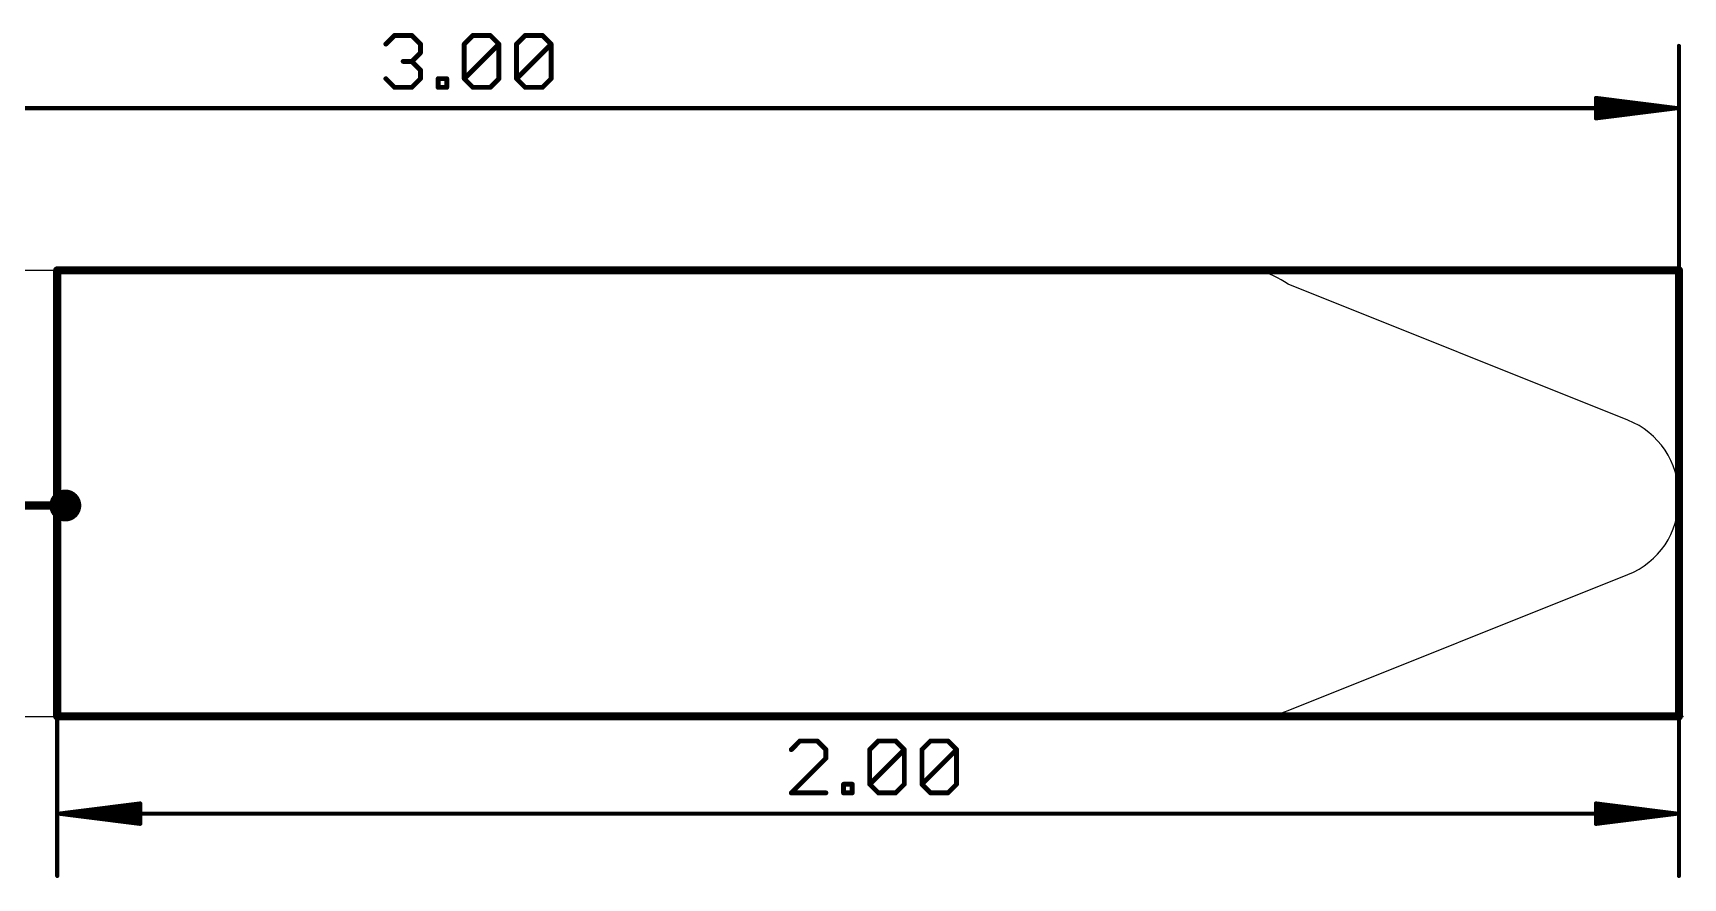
# Model space of a CAD drawing. Extents: x -5.8 to 76.3, y -5.1 to 21.4.
# Drawn here: x 24.6 to 76.3, y -5.1 to 21.4 of the extents above; entities that cross this region are included whole.
import ezdxf

# ---------------------------------------------------------------- set-up
doc = ezdxf.new("R2010")
doc.units = 0
for name, color, linetype in [('1', 12, 'CONTINUOUS'), ('20', 53, 'CONTINUOUS'), ('23', 53, 'CONTINUOUS'), ('24', 53, 'CONTINUOUS'), ('47', 253, 'CONTINUOUS')]:
    doc.layers.add(name, color=color, linetype=linetype)

# ---------------------------------------------------------------- blocks, each defined once
blk = doc.blocks.new('PIE')
at = {"const_width": 0.5}
blk.add_lwpolyline([(0, -0.25, 1), (0, 0.25, 1), (0, -0.25)], format="xyb", dxfattribs=at)

msp = doc.modelspace()

# ---------------------------------------------------------------- linework, layer by layer
at = {"layer": '1', "const_width": 0.254}
for points in [[(25.4, 13.97), (76.2, 13.97)], [(25.4, 0), (25.4, 13.97)], [(76.2, 13.97), (76.2, 0)], [(25.654, 6.604), (23.495, 6.604)], [(76.2, 0), (25.4, 0)]]:
    msp.add_lwpolyline(points, dxfattribs=at)
at = {"layer": '1', "const_width": 0.127}
for points in [[(25.4, 14.0335, 1), (25.4, 13.9065)], [(25.4635, 13.97, 1), (25.3365, 13.97)], [(76.2635, 13.97, 1), (76.1365, 13.97)], [(76.2, 13.9065, 1), (76.2, 14.0335)], [(25.654, 6.5405, 1), (25.654, 6.6675)], [(25.4, 0.0635, 1), (25.4, -0.0635)], [(25.3365, 0, 1), (25.4635, 0)], [(76.1365, 0, 1), (76.2635, 0)], [(76.2, -0.0635, 1), (76.2, 0.0635)]]:
    msp.add_lwpolyline(points, format="xyb", dxfattribs=at)
at = {"layer": '20'}
for p, q in [((63.0108, 13.97), (0, 13.97)), ((74.6033, 9.2747), (63.9542, 13.5343)), ((76.2, 6.7997), (76.2, 6.9163)), ((63.9542, 0.1817), (74.6033, 4.4413)), ((0, 0), (63.0108, 0))]:
    msp.add_line(p, q, dxfattribs=at)
for centre, radius, start, end in [((62.3514, 11.303), 2.7473, 54.3099, 76.1113), ((73.66, 6.9163), 2.54, 360, 68.1986), ((73.66, 6.7997), 2.54, 291.8014, 0), ((63.0108, 2.54), 2.54, 270, 291.8014)]:
    msp.add_arc(centre, radius, start, end, dxfattribs=at)
at = {"layer": '23'}
msp.add_point((25.654, 6.604), dxfattribs=at)
at = {"layer": '24'}
msp.add_point((76.327, 0), dxfattribs=at)
at = {"layer": '47'}
for points, const_width in [([(35.6948, 21.0565), (35.966, 21.3277)], 0.1524), ([(35.966, 21.3277), (36.5083, 21.3277)], 0.1524), ([(36.5083, 21.3277), (36.7795, 21.0565)], 0.1524), ([(38.1505, 21.0565), (38.4217, 21.3277)], 0.1524), ([(38.4217, 21.3277), (38.964, 21.3277)], 0.1524), ([(38.964, 21.3277), (39.2352, 21.0565)], 0.1524), ([(39.7877, 21.0565), (40.0589, 21.3277)], 0.1524), ([(40.0589, 21.3277), (40.6012, 21.3277)], 0.1524), ([(40.6012, 21.3277), (40.8724, 21.0565)], 0.1524), ([(36.7795, 20.7854), (36.5083, 20.5142)], 0.1524), ([(36.7795, 21.0565), (36.7795, 20.7854)], 0.1524), ([(38.1505, 19.9719), (38.1505, 21.0565)], 0.1524), ([(38.1505, 19.9719), (39.2352, 21.0565)], 0.1524), ([(39.2352, 21.0565), (39.2352, 19.9719)], 0.1524), ([(39.7877, 19.9719), (39.7877, 21.0565)], 0.1524), ([(39.7877, 19.9719), (40.8724, 21.0565)], 0.1524), ([(40.8724, 21.0565), (40.8724, 19.9719)], 0.1524), ([(76.2, 6.731), (76.2, 21)], 0.13), ([(36.5083, 20.5142), (36.2371, 20.5142)], 0.1524), ([(36.5083, 20.5142), (36.7795, 20.243)], 0.1524), ([(36.7795, 20.243), (36.7795, 19.9719)], 0.1524), ([(35.966, 19.7007), (35.6948, 19.9719)], 0.1524), ([(36.5083, 19.7007), (35.966, 19.7007)], 0.1524), ([(36.7795, 19.9719), (36.5083, 19.7007)], 0.1524), ([(37.332, 19.7007), (37.332, 19.9719)], 0.1524), ([(37.332, 19.9719), (37.6031, 19.9719)], 0.1524), ([(37.6031, 19.7007), (37.332, 19.7007)], 0.1524), ([(37.6031, 19.9719), (37.6031, 19.7007)], 0.1524), ([(38.4217, 19.7007), (38.1505, 19.9719)], 0.1524), ([(38.964, 19.7007), (38.4217, 19.7007)], 0.1524), ([(39.2352, 19.9719), (38.964, 19.7007)], 0.1524), ([(40.0589, 19.7007), (39.7877, 19.9719)], 0.1524), ([(40.6012, 19.7007), (40.0589, 19.7007)], 0.1524), ([(40.8724, 19.9719), (40.6012, 19.7007)], 0.1524), ([(76.135, 19.05), (73.6, 19.3692)], 0.13), ([(73.6, 19.3692), (73.6, 18.7308)], 0.13), ([(76.135, 19.05), (73.6, 19.31)], 0.13), ([(76.135, 19.05), (73.6, 19.18)], 0.13), ([(0.065, 19.05), (76.135, 19.05)], 0.13), ([(73.6, 18.7308), (76.135, 19.05)], 0.13), ([(73.6, 18.92), (76.135, 19.05)], 0.13), ([(73.6, 18.79), (76.135, 19.05)], 0.13), ([(25.4, 8.636), (25.4, -4.998)], 0.13), ([(76.2, 7.239), (76.2, -4.998)], 0.13), ([(48.666, -0.7703), (48.3948, -1.0415)], 0.1524), ([(49.2083, -0.7703), (48.666, -0.7703)], 0.1524), ([(49.4795, -1.0415), (49.2083, -0.7703)], 0.1524), ([(49.4795, -1.3126), (49.4795, -1.0415)], 0.1524), ([(50.8505, -1.0415), (51.1217, -0.7703)], 0.1524), ([(50.8505, -2.1261), (50.8505, -1.0415)], 0.1524), ([(50.8505, -2.1261), (51.9352, -1.0415)], 0.1524), ([(51.1217, -0.7703), (51.664, -0.7703)], 0.1524), ([(51.664, -0.7703), (51.9352, -1.0415)], 0.1524), ([(51.9352, -1.0415), (51.9352, -2.1261)], 0.1524), ([(52.4877, -1.0415), (52.7589, -0.7703)], 0.1524), ([(52.4877, -2.1261), (52.4877, -1.0415)], 0.1524), ([(52.4877, -2.1261), (53.5724, -1.0415)], 0.1524), ([(52.7589, -0.7703), (53.3012, -0.7703)], 0.1524), ([(53.3012, -0.7703), (53.5724, -1.0415)], 0.1524), ([(53.5724, -1.0415), (53.5724, -2.1261)], 0.1524), ([(48.3948, -2.3973), (49.4795, -1.3126)], 0.1524), ([(50.032, -2.3973), (50.032, -2.1261)], 0.1524), ([(50.032, -2.1261), (50.3031, -2.1261)], 0.1524), ([(50.3031, -2.1261), (50.3031, -2.3973)], 0.1524), ([(51.1217, -2.3973), (50.8505, -2.1261)], 0.1524), ([(51.9352, -2.1261), (51.664, -2.3973)], 0.1524), ([(52.7589, -2.3973), (52.4877, -2.1261)], 0.1524), ([(53.5724, -2.1261), (53.3012, -2.3973)], 0.1524), ([(49.4795, -2.3973), (48.3948, -2.3973)], 0.1524), ([(50.3031, -2.3973), (50.032, -2.3973)], 0.1524), ([(51.664, -2.3973), (51.1217, -2.3973)], 0.1524), ([(53.3012, -2.3973), (52.7589, -2.3973)], 0.1524), ([(25.465, -3.048), (28, -2.7288)], 0.13), ([(25.465, -3.048), (28, -2.788)], 0.13), ([(25.465, -3.048), (28, -2.918)], 0.13), ([(25.465, -3.048), (76.135, -3.048)], 0.13), ([(28, -3.3672), (25.465, -3.048)], 0.13), ([(28, -3.178), (25.465, -3.048)], 0.13), ([(28, -3.308), (25.465, -3.048)], 0.13), ([(28, -2.7288), (28, -3.3672)], 0.13), ([(76.135, -3.048), (73.6, -2.7288)], 0.13), ([(73.6, -2.7288), (73.6, -3.3672)], 0.13), ([(76.135, -3.048), (73.6, -2.788)], 0.13), ([(76.135, -3.048), (73.6, -2.918)], 0.13), ([(73.6, -3.3672), (76.135, -3.048)], 0.13), ([(73.6, -3.178), (76.135, -3.048)], 0.13), ([(73.6, -3.308), (76.135, -3.048)], 0.13)]:
    msp.add_lwpolyline(points, dxfattribs=dict(at, const_width=const_width))
for points, const_width in [([(35.966, 21.3658, 1), (35.966, 21.2896)], 0.0762), ([(35.9929, 21.3007, 1), (35.939, 21.3546)], 0.0762), ([(36.5352, 21.3546, 1), (36.4814, 21.3007)], 0.0762), ([(36.5083, 21.2896, 1), (36.5083, 21.3658)], 0.0762), ([(38.4217, 21.3658, 1), (38.4217, 21.2896)], 0.0762), ([(38.4486, 21.3007, 1), (38.3948, 21.3546)], 0.0762), ([(38.991, 21.3546, 1), (38.9371, 21.3007)], 0.0762), ([(38.964, 21.2896, 1), (38.964, 21.3658)], 0.0762), ([(40.0589, 21.3658, 1), (40.0589, 21.2896)], 0.0762), ([(40.0858, 21.3007, 1), (40.0319, 21.3546)], 0.0762), ([(40.6281, 21.3546, 1), (40.5743, 21.3007)], 0.0762), ([(40.6012, 21.2896, 1), (40.6012, 21.3658)], 0.0762), ([(35.6679, 21.0835, 1), (35.7218, 21.0296)], 0.0762), ([(36.8176, 21.0565, 1), (36.7414, 21.0565)], 0.0762), ([(36.7414, 20.7854, 1), (36.8176, 20.7854)], 0.0762), ([(36.7525, 21.0296, 1), (36.8064, 21.0835)], 0.0762), ([(36.8064, 20.7584, 1), (36.7525, 20.8123)], 0.0762), ([(38.1886, 21.0565, 1), (38.1124, 21.0565)], 0.0762), ([(38.1236, 21.0835, 1), (38.1775, 21.0296)], 0.0762), ([(39.2733, 21.0565, 1), (39.1971, 21.0565)], 0.0762), ([(39.2621, 21.0296, 1), (39.2083, 21.0835)], 0.0762), ([(39.2083, 21.0296, 1), (39.2621, 21.0835)], 0.0762), ([(39.8258, 21.0565, 1), (39.7496, 21.0565)], 0.0762), ([(39.7608, 21.0835, 1), (39.8146, 21.0296)], 0.0762), ([(40.9105, 21.0565, 1), (40.8343, 21.0565)], 0.0762), ([(40.8993, 21.0296, 1), (40.8454, 21.0835)], 0.0762), ([(40.8454, 21.0296, 1), (40.8993, 21.0835)], 0.0762), ([(76.2325, 21, 1), (76.1675, 21)], 0.065), ([(36.2371, 20.5523, 1), (36.2371, 20.4761)], 0.0762), ([(36.5352, 20.5411, 1), (36.4814, 20.4873)], 0.0762), ([(36.4814, 20.5411, 1), (36.5352, 20.4873)], 0.0762), ([(36.5083, 20.4761, 1), (36.5083, 20.5523)], 0.0762), ([(36.8176, 20.243, 1), (36.7414, 20.243)], 0.0762), ([(36.7525, 20.2161, 1), (36.8064, 20.27)], 0.0762), ([(35.7218, 19.9988, 1), (35.6679, 19.9449)], 0.0762), ([(35.966, 19.7388, 1), (35.966, 19.6626)], 0.0762), ([(35.939, 19.6738, 1), (35.9929, 19.7276)], 0.0762), ([(36.4814, 19.7276, 1), (36.5352, 19.6738)], 0.0762), ([(36.5083, 19.6626, 1), (36.5083, 19.7388)], 0.0762), ([(36.7414, 19.9719, 1), (36.8176, 19.9719)], 0.0762), ([(36.8064, 19.9449, 1), (36.7525, 19.9988)], 0.0762), ([(37.3701, 19.9719, 1), (37.2939, 19.9719)], 0.0762), ([(37.332, 20.01, 1), (37.332, 19.9338)], 0.0762), ([(37.332, 19.7388, 1), (37.332, 19.6626)], 0.0762), ([(37.2939, 19.7007, 1), (37.3701, 19.7007)], 0.0762), ([(37.6412, 19.9719, 1), (37.565, 19.9719)], 0.0762), ([(37.565, 19.7007, 1), (37.6412, 19.7007)], 0.0762), ([(37.6031, 19.9338, 1), (37.6031, 20.01)], 0.0762), ([(37.6031, 19.6626, 1), (37.6031, 19.7388)], 0.0762), ([(38.1775, 19.9988, 1), (38.1236, 19.9449)], 0.0762), ([(38.1236, 19.9988, 1), (38.1775, 19.9449)], 0.0762), ([(38.1124, 19.9719, 1), (38.1886, 19.9719)], 0.0762), ([(38.4217, 19.7388, 1), (38.4217, 19.6626)], 0.0762), ([(38.3948, 19.6738, 1), (38.4486, 19.7276)], 0.0762), ([(38.9371, 19.7276, 1), (38.991, 19.6738)], 0.0762), ([(38.964, 19.6626, 1), (38.964, 19.7388)], 0.0762), ([(39.1971, 19.9719, 1), (39.2733, 19.9719)], 0.0762), ([(39.2621, 19.9449, 1), (39.2083, 19.9988)], 0.0762), ([(39.8146, 19.9988, 1), (39.7608, 19.9449)], 0.0762), ([(39.7608, 19.9988, 1), (39.8146, 19.9449)], 0.0762), ([(39.7496, 19.9719, 1), (39.8258, 19.9719)], 0.0762), ([(40.0589, 19.7388, 1), (40.0589, 19.6626)], 0.0762), ([(40.0319, 19.6738, 1), (40.0858, 19.7276)], 0.0762), ([(40.5743, 19.7276, 1), (40.6281, 19.6738)], 0.0762), ([(40.6012, 19.6626, 1), (40.6012, 19.7388)], 0.0762), ([(40.8343, 19.9719, 1), (40.9105, 19.9719)], 0.0762), ([(40.8993, 19.9449, 1), (40.8454, 19.9988)], 0.0762), ([(73.6041, 19.4015, 1), (73.5959, 19.337)], 0.065), ([(73.6325, 19.3692, 1), (73.5675, 19.3692)], 0.065), ([(73.6033, 19.3423, 1), (73.5967, 19.2777)], 0.065), ([(73.6017, 19.2125, 1), (73.5983, 19.1475)], 0.065), ([(73.5983, 18.9525, 1), (73.6017, 18.8875)], 0.065), ([(73.5967, 18.8223, 1), (73.6033, 18.7577)], 0.065), ([(73.5959, 18.763, 1), (73.6041, 18.6985)], 0.065), ([(73.5675, 18.7308, 1), (73.6325, 18.7308)], 0.065), ([(76.1391, 19.0178, 1), (76.1309, 19.0822)], 0.065), ([(76.1309, 19.0178, 1), (76.1391, 19.0822)], 0.065), ([(76.1383, 19.0177, 1), (76.1317, 19.0823)], 0.065), ([(76.1317, 19.0177, 1), (76.1383, 19.0823)], 0.065), ([(76.1333, 19.0175, 1), (76.1367, 19.0825)], 0.065), ([(76.1367, 19.0175, 1), (76.1333, 19.0825)], 0.065), ([(76.135, 19.0175, 1), (76.135, 19.0825)], 0.065), ([(25.4325, 8.636, 1), (25.3675, 8.636)], 0.065), ([(76.2325, 7.239, 1), (76.1675, 7.239)], 0.065), ([(76.1675, 6.731, 1), (76.2325, 6.731)], 0.065), ([(48.3679, -1.0145, 1), (48.4218, -1.0684)], 0.0762), ([(48.666, -0.7322, 1), (48.666, -0.8084)], 0.0762), ([(48.6929, -0.7973, 1), (48.639, -0.7434)], 0.0762), ([(49.2352, -0.7434, 1), (49.1814, -0.7973)], 0.0762), ([(49.2083, -0.8084, 1), (49.2083, -0.7322)], 0.0762), ([(49.5176, -1.0415, 1), (49.4414, -1.0415)], 0.0762), ([(49.4525, -1.0684, 1), (49.5064, -1.0145)], 0.0762), ([(50.8886, -1.0415, 1), (50.8124, -1.0415)], 0.0762), ([(50.8236, -1.0145, 1), (50.8775, -1.0684)], 0.0762), ([(51.1217, -0.7322, 1), (51.1217, -0.8084)], 0.0762), ([(51.1486, -0.7973, 1), (51.0948, -0.7434)], 0.0762), ([(51.691, -0.7434, 1), (51.6371, -0.7973)], 0.0762), ([(51.664, -0.8084, 1), (51.664, -0.7322)], 0.0762), ([(51.9733, -1.0415, 1), (51.8971, -1.0415)], 0.0762), ([(51.9621, -1.0684, 1), (51.9083, -1.0145)], 0.0762), ([(51.9083, -1.0684, 1), (51.9621, -1.0145)], 0.0762), ([(52.5258, -1.0415, 1), (52.4496, -1.0415)], 0.0762), ([(52.4608, -1.0145, 1), (52.5146, -1.0684)], 0.0762), ([(52.7589, -0.7322, 1), (52.7589, -0.8084)], 0.0762), ([(52.7858, -0.7973, 1), (52.7319, -0.7434)], 0.0762), ([(53.3281, -0.7434, 1), (53.2743, -0.7973)], 0.0762), ([(53.3012, -0.8084, 1), (53.3012, -0.7322)], 0.0762), ([(53.6105, -1.0415, 1), (53.5343, -1.0415)], 0.0762), ([(53.5993, -1.0684, 1), (53.5454, -1.0145)], 0.0762), ([(53.5454, -1.0684, 1), (53.5993, -1.0145)], 0.0762), ([(49.4414, -1.3126, 1), (49.5176, -1.3126)], 0.0762), ([(49.5064, -1.3396, 1), (49.4525, -1.2857)], 0.0762), ([(50.0701, -2.1261, 1), (49.9939, -2.1261)], 0.0762), ([(50.032, -2.088, 1), (50.032, -2.1642)], 0.0762), ([(50.3412, -2.1261, 1), (50.265, -2.1261)], 0.0762), ([(50.3031, -2.1642, 1), (50.3031, -2.088)], 0.0762), ([(50.8775, -2.0992, 1), (50.8236, -2.1531)], 0.0762), ([(50.8236, -2.0992, 1), (50.8775, -2.1531)], 0.0762), ([(51.9621, -2.1531, 1), (51.9083, -2.0992)], 0.0762), ([(52.5146, -2.0992, 1), (52.4608, -2.1531)], 0.0762), ([(52.4608, -2.0992, 1), (52.5146, -2.1531)], 0.0762), ([(53.5993, -2.1531, 1), (53.5454, -2.0992)], 0.0762), ([(48.3948, -2.3592, 1), (48.3948, -2.4354)], 0.0762), ([(48.3679, -2.3704, 1), (48.4218, -2.4242)], 0.0762), ([(49.4795, -2.4354, 1), (49.4795, -2.3592)], 0.0762), ([(50.032, -2.3592, 1), (50.032, -2.4354)], 0.0762), ([(49.9939, -2.3973, 1), (50.0701, -2.3973)], 0.0762), ([(50.265, -2.3973, 1), (50.3412, -2.3973)], 0.0762), ([(50.3031, -2.4354, 1), (50.3031, -2.3592)], 0.0762), ([(50.8124, -2.1261, 1), (50.8886, -2.1261)], 0.0762), ([(51.1217, -2.3592, 1), (51.1217, -2.4354)], 0.0762), ([(51.0948, -2.4242, 1), (51.1486, -2.3704)], 0.0762), ([(51.6371, -2.3704, 1), (51.691, -2.4242)], 0.0762), ([(51.664, -2.4354, 1), (51.664, -2.3592)], 0.0762), ([(51.8971, -2.1261, 1), (51.9733, -2.1261)], 0.0762), ([(52.4496, -2.1261, 1), (52.5258, -2.1261)], 0.0762), ([(52.7589, -2.3592, 1), (52.7589, -2.4354)], 0.0762), ([(52.7319, -2.4242, 1), (52.7858, -2.3704)], 0.0762), ([(53.2743, -2.3704, 1), (53.3281, -2.4242)], 0.0762), ([(53.3012, -2.4354, 1), (53.3012, -2.3592)], 0.0762), ([(53.5343, -2.1261, 1), (53.6105, -2.1261)], 0.0762), ([(25.465, -3.0155, 1), (25.465, -3.0805)], 0.065), ([(25.4691, -3.0158, 1), (25.4609, -3.0802)], 0.065), ([(25.4633, -3.0155, 1), (25.4667, -3.0805)], 0.065), ([(25.4667, -3.0155, 1), (25.4633, -3.0805)], 0.065), ([(25.4683, -3.0157, 1), (25.4617, -3.0803)], 0.065), ([(25.4617, -3.0157, 1), (25.4683, -3.0803)], 0.065), ([(25.4609, -3.0158, 1), (25.4691, -3.0802)], 0.065), ([(28.0325, -2.7288, 1), (27.9675, -2.7288)], 0.065), ([(28.0041, -2.761, 1), (27.9959, -2.6965)], 0.065), ([(28.0033, -2.8203, 1), (27.9967, -2.7557)], 0.065), ([(28.0017, -2.9505, 1), (27.9983, -2.8855)], 0.065), ([(73.6041, -2.6965, 1), (73.5959, -2.761)], 0.065), ([(73.6325, -2.7288, 1), (73.5675, -2.7288)], 0.065), ([(73.6033, -2.7557, 1), (73.5967, -2.8203)], 0.065), ([(73.6017, -2.8855, 1), (73.5983, -2.9505)], 0.065), ([(76.1391, -3.0802, 1), (76.1309, -3.0158)], 0.065), ([(76.1309, -3.0802, 1), (76.1391, -3.0158)], 0.065), ([(76.1383, -3.0803, 1), (76.1317, -3.0157)], 0.065), ([(76.1317, -3.0803, 1), (76.1383, -3.0157)], 0.065), ([(76.1333, -3.0805, 1), (76.1367, -3.0155)], 0.065), ([(76.1367, -3.0805, 1), (76.1333, -3.0155)], 0.065), ([(76.135, -3.0805, 1), (76.135, -3.0155)], 0.065), ([(27.9675, -3.3672, 1), (28.0325, -3.3672)], 0.065), ([(27.9959, -3.3995, 1), (28.0041, -3.335)], 0.065), ([(27.9967, -3.3403, 1), (28.0033, -3.2757)], 0.065), ([(27.9983, -3.2105, 1), (28.0017, -3.1455)], 0.065), ([(73.5983, -3.1455, 1), (73.6017, -3.2105)], 0.065), ([(73.5967, -3.2757, 1), (73.6033, -3.3403)], 0.065), ([(73.5959, -3.335, 1), (73.6041, -3.3995)], 0.065), ([(73.5675, -3.3672, 1), (73.6325, -3.3672)], 0.065), ([(25.3675, -4.998, 1), (25.4325, -4.998)], 0.065), ([(76.1675, -4.998, 1), (76.2325, -4.998)], 0.065)]:
    msp.add_lwpolyline(points, format="xyb", dxfattribs=dict(at, const_width=const_width))

# ---------------------------------------------------------------- block references
at = {"layer": '1'}
msp.add_blockref('PIE', (25.654, 6.604), dxfattribs=at)

doc.saveas('drawing.dxf')
